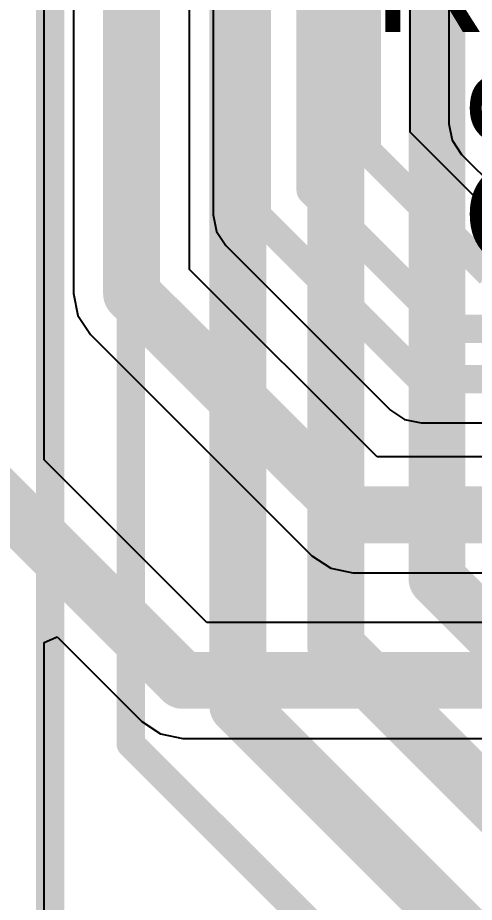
# Model space of a CAD drawing. Header units: inches. Extents: x -18 to 237, y -41 to 211.
# Drawn here: x 9.55 to 13.63, y 39.34 to 47.25 of the extents above; entities that cross this region are included whole.
import ezdxf

# ---------------------------------------------------------------- set-up
doc = ezdxf.new("R2010")
doc.units = ezdxf.units.IN
for name, color, linetype in [('Bottom Layer', 5, 'Continuous'), ('Top Layer', 1, 'Continuous'), ('Top Overlay', 2, 'Continuous')]:
    doc.layers.add(name, color=color, linetype=linetype)
doc.styles.add('Arial', font='', dxfattribs={"height": 0.2})
doc.styles.get('Arial').set_extended_font_data('Arial')

msp = doc.modelspace()

# ---------------------------------------------------------------- linework, layer by layer
at = {"layer": 'Bottom Layer'}
for p, q in [((11.2955, 53.4006), (11.2955, 45.4856)), ((13.0545, 46.2227), (13.0545, 52.2648)), ((9.7856, 43.2963), (9.7856, 51.9959)), ((10.0485, 51.6224), (10.0485, 44.7832)), ((11.0844, 44.9977), (11.0844, 51.5908)), ((13.399, 51.4052), (13.399, 46.2999)), ((13.399, 46.2999), (13.4285, 46.1513)), ((13.9052, 45.3719), (13.0545, 46.2227)), ((13.4285, 46.1513), (13.5128, 46.0252)), ((13.5128, 46.0252), (14.0238, 45.5141)), ((11.2955, 45.4856), (11.3251, 45.3369)), ((11.3251, 45.3369), (11.4093, 45.2109)), ((11.4093, 45.2109), (12.8786, 43.7415)), ((12.7585, 43.3236), (11.0844, 44.9977)), ((10.0485, 44.7832), (10.0879, 44.585)), ((10.0879, 44.585), (10.2002, 44.417)), ((10.2002, 44.417), (12.1777, 42.4394)), ((12.8786, 43.7415), (13.0047, 43.6573)), ((13.0047, 43.6573), (13.1533, 43.6278)), ((13.1533, 43.6278), (19.2937, 43.6278)), ((17.3879, 43.3236), (12.7585, 43.3236)), ((11.2381, 41.8438), (9.7856, 43.2963)), ((12.1777, 42.4394), (12.3457, 42.3272)), ((12.3457, 42.3272), (12.5439, 42.2877)), ((12.5439, 42.2877), (17.3879, 42.2877)), ((17.3639, 41.8438), (11.2381, 41.8438)), ((9.7856, 41.6653), (9.903, 41.7139)), ((9.7856, 38.0883), (9.7856, 41.6653)), ((9.903, 41.7139), (10.6573, 40.9596)), ((10.6573, 40.9596), (10.6574, 40.9596)), ((10.6574, 40.9596), (10.8254, 40.8473)), ((10.8254, 40.8473), (11.0236, 40.8078)), ((11.0236, 40.8078), (11.0236, 40.8078)), ((11.0236, 40.8078), (17.3639, 40.8078))]:
    msp.add_line(p, q, dxfattribs=at)
for points, const_width in [([(11.684, 45.4856), (11.684, 53.4006)], 0.254), ([(12.1662, 45.704), (12.1662, 52.8543)], 0.254), ([(12.666, 46.0618), (12.666, 52.4257)], 0.254), ([(10.5664, 44.7832), (10.5664, 51.7973)], 0.508), ([(12.666, 46.0618), (13.7668, 44.961)], 0.254), ([(12.1662, 45.704), (13.4041, 44.4661)], 0.254), ([(11.684, 45.4856), (13.1533, 44.0162)], 0.254), ([(10.5664, 44.7832), (12.5439, 42.8057)], 0.508), ([(13.4041, 44.4661), (24.7942, 44.4661)], 0.254), ([(13.1533, 44.0162), (24.5384, 44.0162)], 0.254), ([(9.2677, 43.0817), (11.0236, 41.3258)], 0.508), ([(12.5439, 42.8057), (17.5851, 42.8057)], 0.508), ([(11.0236, 41.3258), (17.5611, 41.3258)], 0.508)]:
    msp.add_lwpolyline(points, dxfattribs=dict(at, const_width=const_width))
for points, const_width in [([(12.6025, 46.0618, 1), (12.7295, 46.0618, 1)], 0.127), ([(12.6025, 46.0618, 1), (12.7295, 46.0618, 1)], 0.127), ([(12.1027, 45.704, 1), (12.2297, 45.704, 1)], 0.127), ([(12.1027, 45.704, 1), (12.2297, 45.704, 1)], 0.127), ([(11.6205, 45.4856, 1), (11.7475, 45.4856, 1)], 0.127), ([(11.6205, 45.4856, 1), (11.7475, 45.4856, 1)], 0.127), ([(10.4394, 44.7832, 1), (10.6934, 44.7832, 1)], 0.254), ([(10.4394, 44.7832, 1), (10.6934, 44.7832, 1)], 0.254), ([(13.3406, 44.4661, 1), (13.4676, 44.4661, 1)], 0.127), ([(13.3406, 44.4661, 1), (13.4676, 44.4661, 1)], 0.127), ([(13.0898, 44.0162, 1), (13.2168, 44.0162, 1)], 0.127), ([(13.0898, 44.0162, 1), (13.2168, 44.0162, 1)], 0.127), ([(12.4169, 42.8057, 1), (12.6709, 42.8057, 1)], 0.254), ([(12.4169, 42.8057, 1), (12.6709, 42.8057, 1)], 0.254), ([(10.8966, 41.3258, 1), (11.1506, 41.3258, 1)], 0.254), ([(10.8966, 41.3258, 1), (11.1506, 41.3258, 1)], 0.254)]:
    msp.add_lwpolyline(points, format="xyb", close=True, dxfattribs=dict(at, const_width=const_width))
at = {"layer": 'Top Layer'}
for points, const_width in [([(9.8392, 34.3548), (9.8392, 49.771)], 0.254), ([(10.5594, 40.7582), (10.5594, 49.644)], 0.254), ([(11.5158, 41.0973), (11.5158, 49.3635)], 0.508), ([(12.3901, 41.6318), (12.3901, 48.8742)], 0.508), ([(13.2941, 42.2351), (13.2941, 47.9122)], 0.508), ([(13.2941, 42.2351), (19.6596, 35.8696)], 0.508), ([(12.3901, 41.6318), (18.034, 35.9879)], 0.508), ([(11.5158, 41.0973), (16.5378, 36.0753)], 0.508), ([(10.5594, 40.7582), (13.4874, 37.8302)], 0.254)]:
    msp.add_lwpolyline(points, dxfattribs=dict(at, const_width=const_width))
for points, const_width in [([(13.1671, 42.2351, 1), (13.4211, 42.2351, 1)], 0.254), ([(13.1671, 42.2351, 1), (13.4211, 42.2351, 1)], 0.254), ([(12.2631, 41.6318, 1), (12.5171, 41.6318, 1)], 0.254), ([(12.2631, 41.6318, 1), (12.5171, 41.6318, 1)], 0.254), ([(11.3888, 41.0973, 1), (11.6428, 41.0973, 1)], 0.254), ([(11.3888, 41.0973, 1), (11.6428, 41.0973, 1)], 0.254), ([(10.4959, 40.7582, 1), (10.6229, 40.7582, 1)], 0.127), ([(10.4959, 40.7582, 1), (10.6229, 40.7582, 1)], 0.127)]:
    msp.add_lwpolyline(points, format="xyb", close=True, dxfattribs=dict(at, const_width=const_width))

# ---------------------------------------------------------------- texts
at = {"layer": 'Top Overlay', "style": 'Arial'}
msp.add_text('R39', height=1.016, dxfattribs=at).set_placement((12.7174, 47.1202))
msp.add_text('Q2', height=1.016, rotation=90, dxfattribs=at).set_placement((14.6179, 44.9385))

doc.saveas('drawing.dxf')
